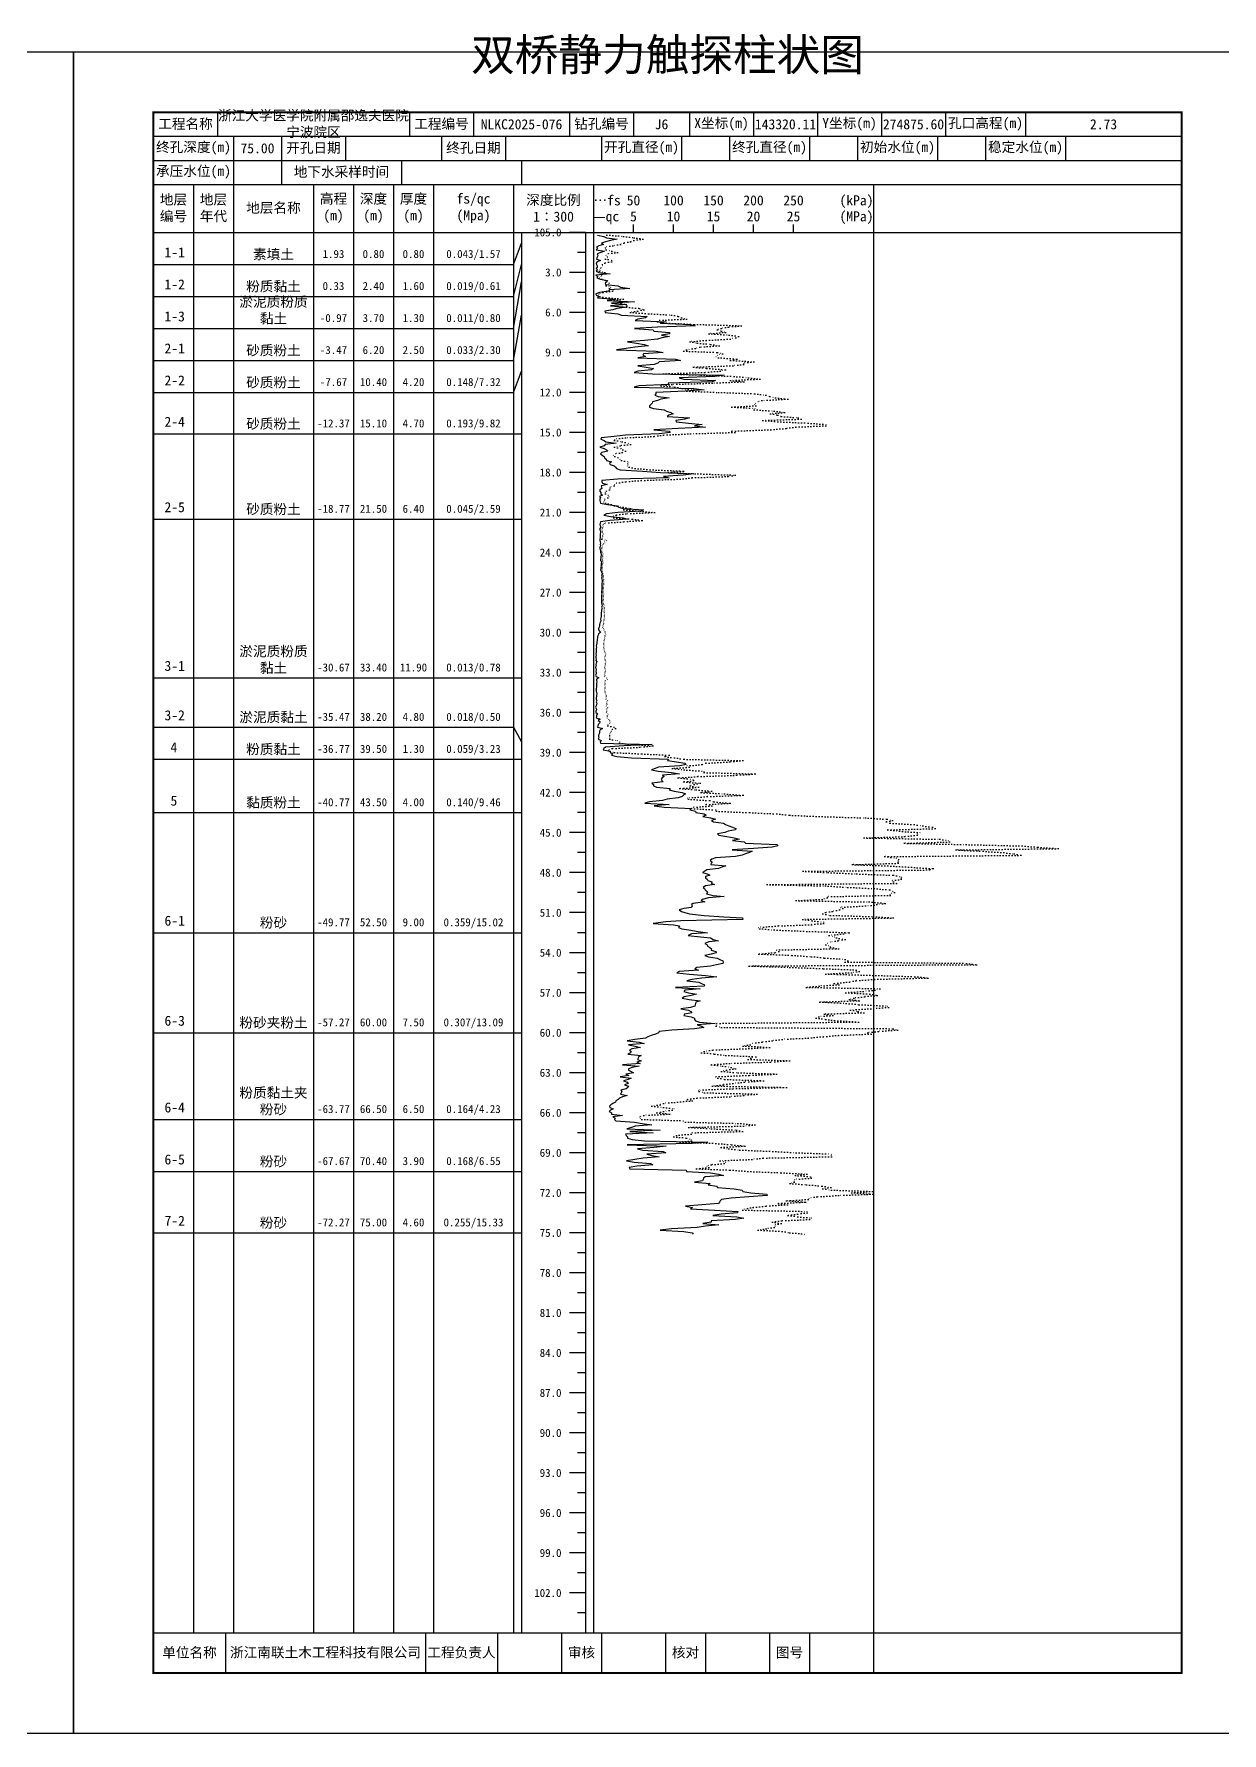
# Model space of a CAD drawing. Extents: x 297 to 65340, y 0 to 425.
# Drawn here: x 1772.1 to 2069.1, y 0 to 424.6 of the extents above; entities that cross this region are included whole.
import ezdxf
from ezdxf.enums import TextEntityAlignment as Align

# ---------------------------------------------------------------- set-up
doc = ezdxf.new("R2010")
doc.units = 0
doc.linetypes.add('DOT', pattern=[6.35, 0, -6.35])
doc.layers.add('FRAME', color=7, linetype='CONTINUOUS')
doc.layers.add('STRATUM', color=7, linetype='CONTINUOUS')
doc.styles.add('ST', font='')
doc.styles.get('ST').set_extended_font_data('SimSun')

msp = doc.modelspace()

# ---------------------------------------------------------------- linework, layer by layer
at = {"layer": 'FRAME', "color": 245, "linetype": 'Continuous'}
for points in [[(1485, 0), (1782, 0), (1782, 420), (1485, 420)], [(1782, 0), (2079, 0), (2079, 420), (1782, 420)]]:
    msp.add_lwpolyline(points, close=True, dxfattribs=at)
at = {"layer": 'FRAME', "linetype": 'Continuous', "const_width": 0.5}
msp.add_lwpolyline([(1802, 15), (2059, 15), (2059, 405), (1802, 405)], close=True, dxfattribs=at)
at = {"layer": 'FRAME', "color": 0, "linetype": 'Continuous'}
for points in [[(1818, 405), (1818, 399)], [(1866, 405), (1866, 399)], [(1882, 405), (1882, 399)], [(1906, 405), (1906, 399)], [(1922, 405), (1922, 399)], [(1936, 405), (1936, 399)], [(1952, 405), (1952, 399)], [(1968, 405), (1968, 399)], [(1984, 405), (1984, 399)], [(2000, 405), (2000, 399)], [(2020, 405), (2020, 399)], [(2059, 405), (2059, 399)], [(1802, 399), (2059, 399)], [(1822, 399), (1822, 393)], [(1834, 399), (1834, 393)], [(1850, 399), (1850, 393)], [(1874, 399), (1874, 393)], [(1890, 399), (1890, 393)], [(1914, 399), (1914, 393)], [(1934, 399), (1934, 393)], [(1946, 399), (1946, 393)], [(1966, 399), (1966, 393)], [(1978, 399), (1978, 393)], [(1998, 399), (1998, 393)], [(2010, 399), (2010, 393)], [(2030, 399), (2030, 393)], [(2059, 399), (2059, 393)], [(1802, 393), (2059, 393)], [(1822, 393), (1822, 387)], [(1834, 393), (1834, 387)], [(1864, 393), (1864, 387)], [(1894, 393), (1894, 387)], [(1802, 387), (2059, 387)], [(1812, 387), (1812, 25)], [(1822, 387), (1822, 25)], [(1842, 387), (1842, 25)], [(1852, 387), (1852, 25)], [(1862, 387), (1862, 25)], [(1872, 387), (1872, 25)], [(1892, 387), (1892, 25)], [(1912, 387), (1912, 25)], [(1982, 387), (1982, 25)], [(1802, 375), (2059, 375)], [(1894, 375), (1894, 25)], [(1910, 375), (1910, 25)], [(1922, 375), (1922, 377)], [(1932, 375), (1932, 377)], [(1942, 375), (1942, 377)], [(1952, 375), (1952, 377)], [(1962, 375), (1962, 377)], [(1802, 25), (2059, 25)], [(1820, 25), (1820, 15)], [(1870, 25), (1870, 15)], [(1888, 25), (1888, 15)], [(1904, 25), (1904, 15)], [(1914, 25), (1914, 15)], [(1930, 25), (1930, 15)], [(1940, 25), (1940, 15)], [(1956, 25), (1956, 15)], [(1966, 25), (1966, 15)], [(1982, 25), (1982, 15)]]:
    msp.add_lwpolyline(points, dxfattribs=at)
at = {"layer": 'STRATUM', "linetype": 'Continuous'}
for points in [[(1910, 375), (1906, 375)], [(1912.98, 374.33), (1914.6, 374), (1915.24, 373.67), (1917.94, 373.33), (1916.22, 373), (1915.02, 372.67), (1914.02, 372.33), (1914.52, 372), (1913.36, 371.67), (1912.76, 371.33), (1912.98, 371), (1912.68, 370.67), (1914.74, 370.33), (1913.84, 370), (1912.9, 369.67), (1913.1, 369.33), (1913.02, 369), (1912.86, 368.67), (1912.72, 368.33), (1913.74, 368), (1912.92, 367.67), (1912.7, 367.33), (1912.76, 367), (1912.9, 366.67), (1912.94, 366.33), (1912.68, 366), (1912.98, 365.67), (1912.66, 365.33), (1913.34, 365), (1916.18, 364.67), (1912.6, 364.33), (1913.06, 364), (1912.86, 363.67), (1913.68, 363.33), (1915.46, 363), (1915.36, 362.67), (1914.92, 362.33), (1914.98, 362), (1918.12, 361.67), (1918.78, 361.33), (1921.1, 361), (1916.04, 360.67), (1915.72, 360.33), (1913.5, 360), (1912.62, 359.67), (1912.7, 359.33), (1913.24, 359), (1913.02, 358.67), (1917.62, 358.33), (1915.44, 358), (1922.28, 357.67), (1916.46, 357.33), (1920.3, 357), (1916.28, 356.67), (1920.44, 356.33), (1917.82, 356), (1916.84, 355.67), (1914.82, 355.33), (1914.94, 355), (1918.12, 354.67), (1918.98, 354.33), (1925.4, 354), (1925.04, 353.67), (1923.08, 353.33), (1922.38, 353), (1930.2, 352.67), (1928.68, 352.33), (1936.14, 352), (1937.44, 351.67), (1928.04, 351.33), (1922.22, 351), (1926.9, 350.67), (1927.1, 350.33), (1931.04, 350), (1930.98, 349.67), (1929.02, 349.33), (1931.04, 349), (1929.08, 348.67), (1928.04, 348.33), (1924.74, 348), (1920.48, 347.67), (1922.72, 347.33), (1924.68, 347), (1925.68, 346.67), (1922.3, 346.33), (1920.16, 346), (1917.72, 345.67), (1927.66, 345.33), (1929.44, 345), (1924.52, 344.67), (1924.3, 344.33), (1925.04, 344), (1923.1, 343.67), (1932.52, 343.33), (1933.76, 343), (1928.44, 342.67), (1928.12, 342.33), (1927.2, 342), (1923.1, 341.67), (1925.16, 341.33), (1926.96, 341), (1926.5, 340.67), (1923.08, 340.33), (1922.14, 340), (1926.76, 339.67), (1944.68, 339.33), (1942.3, 339), (1933.38, 338.67), (1934.62, 338.33), (1942.52, 338), (1941.68, 337.67), (1930.66, 337.33), (1930.78, 337), (1923.36, 336.67), (1922.18, 336.33), (1937.06, 336), (1939.7, 335.67), (1934.88, 335.33), (1927.62, 335), (1927.62, 334.67), (1927.32, 334.33), (1928.18, 334), (1930.92, 333.67), (1928.86, 333.33), (1928, 333), (1926.72, 332.67), (1926.68, 332.33), (1926.32, 332), (1925.98, 331.67), (1926.02, 331.33), (1926.96, 331), (1929.64, 330.67), (1930.24, 330.33), (1931.36, 330), (1931.92, 329.67), (1930.82, 329.33), (1930.44, 329), (1935.98, 328.67), (1934.84, 328.33), (1932.6, 328), (1932.66, 327.67), (1935.74, 327.33), (1939.16, 327), (1937.24, 326.67), (1939.98, 326.33), (1933.16, 326), (1927.08, 325.67), (1930.94, 325.33), (1931.14, 325), (1928.38, 324.67), (1919.96, 324.33), (1917.14, 324), (1913.9, 323.67), (1913.82, 323.33), (1914.7, 323), (1915.06, 322.67), (1917.66, 322.33), (1914.88, 322), (1914.7, 321.67), (1913.62, 321.33), (1914.7, 321), (1915.22, 320.67), (1915.56, 320.33), (1914.06, 320), (1913.74, 319.67), (1914.16, 319.33), (1914.66, 319), (1914.76, 318.67), (1915.18, 318.33), (1915.22, 318), (1916.52, 317.67), (1916.02, 317.33), (1916.18, 317), (1917.16, 316.67), (1917.54, 316.33), (1917.78, 316), (1918.66, 315.67), (1924.22, 315.33), (1928.74, 315), (1937.1, 314.67), (1934.4, 314.33), (1929.52, 314), (1930.94, 313.67), (1918.02, 313.33), (1914.06, 313), (1914.06, 312.67), (1914.24, 312.33), (1915.4, 312), (1913.92, 311.67), (1914.02, 311.33), (1914.1, 311), (1913.6, 310.67), (1913.62, 310.33), (1913.8, 310), (1913.84, 309.67), (1914.24, 309.33), (1913.5, 309), (1913.72, 308.67), (1913.62, 308.33), (1913.56, 308), (1913.66, 307.67), (1913.76, 307.33), (1915.5, 307), (1918.04, 306.67), (1918.24, 306.33), (1919.42, 306), (1924.54, 305.67), (1923.94, 305.33), (1918.12, 305), (1915.22, 304.67), (1914.56, 304.33), (1916.24, 304), (1919.42, 303.67), (1920.38, 303.33), (1916.08, 303), (1913.74, 302.67), (1913.68, 302.33), (1913.62, 302), (1913.64, 301.67), (1913.84, 301.33), (1913.6, 301), (1913.56, 300.67), (1913.76, 300.33), (1913.74, 300), (1913.7, 299.67), (1913.68, 299.33), (1913.64, 299), (1913.64, 298.67), (1913.62, 298.33), (1913.56, 298), (1913.7, 297.67), (1913.74, 297.33), (1913.7, 297), (1913.74, 296.67), (1913.6, 296.33), (1913.62, 296), (1913.64, 295.67), (1913.72, 295.33), (1913.74, 295), (1913.9, 294.67), (1913.88, 294.33), (1913.8, 294), (1913.84, 293.67), (1913.78, 293.33), (1913.78, 293), (1914.08, 292.67), (1913.88, 292.33), (1913.9, 292), (1913.88, 291.67), (1913.84, 291.33), (1913.82, 291), (1913.78, 290.67), (1913.92, 290.33), (1914, 290), (1914.3, 289.67), (1914, 289.33), (1914.16, 289), (1914.02, 288.67), (1914.1, 288.33), (1914.16, 288), (1914.18, 287.67), (1914.1, 287.33), (1914.06, 287), (1914.1, 286.67), (1914.08, 286.33), (1914.06, 286), (1914.06, 285.67), (1914, 285.33), (1914.02, 285), (1914.12, 284.67), (1914.04, 284.33), (1913.96, 284), (1913.98, 283.67), (1914, 283.33), (1914.02, 283), (1914, 282.67), (1914, 282.33), (1914.1, 282), (1914.16, 281.67), (1914, 281.33), (1914.2, 281), (1913.98, 280.67), (1914, 280.33), (1913.92, 280), (1913.94, 279.67), (1913.92, 279.33), (1913.88, 279), (1913.86, 278.67), (1913.72, 278.33), (1913.8, 278), (1913.76, 277.67), (1913.62, 277.33), (1913.46, 277), (1913.46, 276.67), (1913.44, 276.33), (1913.24, 276), (1913.24, 275.67), (1913.54, 275.33), (1913.78, 275), (1913.24, 274.67), (1913.18, 274.33), (1913.04, 274), (1913, 273.67), (1912.92, 273.33), (1912.88, 273), (1912.8, 272.67), (1912.82, 272.33), (1912.72, 272), (1912.68, 271.67), (1912.78, 271.33), (1912.66, 271), (1912.66, 270.67), (1912.7, 270.33), (1912.66, 270), (1912.62, 269.67), (1912.66, 269.33), (1912.56, 269), (1912.6, 268.67), (1912.7, 268.33), (1912.62, 268), (1912.84, 267.67), (1912.66, 267.33), (1912.6, 267), (1912.68, 266.67), (1912.52, 266.33), (1912.6, 266), (1912.64, 265.67), (1912.6, 265.33), (1912.64, 265), (1912.68, 264.67), (1912.54, 264.33), (1912.66, 264), (1913.36, 263.67), (1912.78, 263.33), (1912.74, 263), (1912.82, 262.67), (1912.76, 262.33), (1912.76, 262), (1912.74, 261.67), (1912.76, 261.33), (1912.68, 261), (1912.7, 260.67), (1912.68, 260.33), (1912.78, 260), (1912.8, 259.67), (1912.72, 259.33), (1912.74, 259), (1912.64, 258.67), (1912.64, 258.33), (1912.8, 258), (1912.7, 257.67), (1912.82, 257.33), (1912.74, 257), (1912.7, 256.67), (1912.54, 256.33), (1912.66, 256), (1912.72, 255.67), (1912.6, 255.33), (1912.62, 255), (1913.08, 254.67), (1912.72, 254.33), (1912.76, 254), (1912.64, 253.67), (1913.64, 253.33), (1913.2, 253), (1913.7, 252.67), (1913.48, 252.33), (1913.2, 252), (1913.12, 251.67), (1913.04, 251.33), (1914.22, 251), (1913.66, 250.67), (1913.52, 250.33), (1913.46, 250), (1913.4, 249.67), (1913.22, 249.33), (1913.26, 249), (1913.36, 248.67), (1913.2, 248.33), (1913.94, 248), (1913.68, 247.67), (1913.74, 247.33), (1926.64, 247), (1919.62, 246.67), (1915.04, 246.33), (1914.62, 246), (1914.42, 245.67), (1916.18, 245.33), (1916.18, 245), (1916.84, 244.67), (1916.52, 244.33), (1917.86, 244), (1921.54, 243.67), (1930.78, 243.33), (1930.46, 243), (1932.78, 242.67), (1934.82, 242.33), (1935.14, 242), (1933.62, 241.67), (1928.22, 241.33), (1927.44, 241), (1926.5, 240.67), (1928.2, 240.33), (1931.54, 240), (1933.5, 239.67), (1929.24, 239.33), (1929.7, 239), (1929.18, 238.67), (1928.88, 238.33), (1929.12, 238), (1929.38, 237.67), (1926.56, 237.33), (1927.04, 237), (1926.96, 236.67), (1927.72, 236.33), (1931.18, 236), (1930.92, 235.67), (1932.14, 235.33), (1934.2, 235), (1935.02, 234.67), (1934.52, 234.33), (1934.14, 234), (1933.16, 233.67), (1930.38, 233.33), (1929.26, 233), (1925.98, 232.67), (1924.86, 232.33), (1930.88, 232), (1927.2, 231.67), (1929.7, 231.33), (1936.46, 231), (1936.06, 230.67), (1937.46, 230.33), (1937.6, 230), (1939.68, 229.67), (1940.16, 229.33), (1939.34, 229), (1941.22, 228.67), (1942.46, 228.33), (1941.5, 228), (1941.96, 227.67), (1944.52, 227.33), (1944.96, 227), (1945.84, 226.67), (1946.78, 226.33), (1947.56, 226), (1947.54, 225.67), (1945.64, 225.33), (1944.84, 225), (1942.96, 224.67), (1943.3, 224.33), (1945.3, 224), (1947.18, 223.67), (1948.48, 223.33), (1946.72, 223), (1949.68, 222.67), (1950.02, 222.33), (1957.92, 222), (1958.1, 221.67), (1956.64, 221.33), (1952.02, 221), (1946.66, 220.67), (1951.66, 220.33), (1950.96, 220), (1950.02, 219.67), (1949.16, 219.33), (1947.46, 219), (1942.48, 218.67), (1941.56, 218.33), (1941.18, 218), (1941.66, 217.67), (1941.4, 217.33), (1941.3, 217), (1945.08, 216.67), (1944.08, 216.33), (1943.28, 216), (1940.32, 215.67), (1939.82, 215.33), (1939.26, 215), (1940.44, 214.67), (1941.06, 214.33), (1939.96, 214), (1940, 213.67), (1940.42, 213.33), (1940.62, 213), (1941.62, 212.67), (1941.52, 212.33), (1942.22, 212), (1939.98, 211.67), (1939.44, 211.33), (1939.76, 211), (1939.94, 210.67), (1940.3, 210.33), (1940.54, 210), (1940.28, 209.67), (1941.9, 209.33), (1944.68, 209), (1940.76, 208.67), (1939.2, 208.33), (1938.92, 208), (1939.84, 207.67), (1936.94, 207.33), (1936.52, 207), (1936.66, 206.67), (1936.5, 206.33), (1934.6, 206), (1933.44, 205.67), (1934.02, 205.33), (1934.84, 205), (1935.98, 204.67), (1939.7, 204.33), (1944.58, 204), (1949.22, 203.67), (1949.34, 203.33), (1933.82, 203), (1930.12, 202.67), (1926.92, 202.33), (1932.04, 202), (1933.48, 201.67), (1933.22, 201.33), (1934.08, 201), (1935.84, 200.67), (1938.14, 200.33), (1940.48, 200), (1936.52, 199.67), (1935.7, 199.33), (1938.74, 199), (1941.22, 198.67), (1941.94, 198.33), (1943.22, 198), (1940.84, 197.67), (1939.82, 197.33), (1940.4, 197), (1940.52, 196.67), (1941.08, 196.33), (1941.5, 196), (1941.44, 195.67), (1942.62, 195.33), (1942.66, 195), (1941.4, 194.67), (1939.82, 194.33), (1940.74, 194), (1942.9, 193.67), (1943.6, 193.33), (1944.34, 193), (1944.42, 192.67), (1944.3, 192.33), (1942.78, 192), (1941.28, 191.67), (1937.82, 191.33), (1937.32, 191), (1938.24, 190.67), (1933.42, 190.33), (1932.8, 190), (1936.04, 189.67), (1939.96, 189.33), (1942.8, 189), (1939.06, 188.67), (1936.6, 188.33), (1935.3, 188), (1938.32, 187.67), (1939.02, 187.33), (1939.76, 187), (1939.66, 186.67), (1932.52, 186.33), (1938.68, 186), (1934.82, 185.67), (1934.6, 185.33), (1935.74, 185), (1937.76, 184.67), (1936.38, 184.33), (1934.68, 184), (1934.14, 183.67), (1935.94, 183.33), (1938.66, 183), (1937.56, 182.67), (1937.48, 182.33), (1937.38, 182), (1937.34, 181.67), (1936.24, 181.33), (1933.84, 181), (1935.74, 180.67), (1936.3, 180.33), (1936.58, 180), (1934.76, 179.67), (1934.56, 179.33), (1936.4, 179), (1937.28, 178.67), (1937.26, 178.33), (1937.52, 178), (1938.54, 177.67), (1942.44, 177.33), (1937.92, 177), (1939.04, 176.67), (1939.58, 176.33), (1937.22, 176), (1931.6, 175.67), (1928.38, 175.33), (1928.26, 175), (1927.54, 174.67), (1926.42, 174.33), (1925.58, 174), (1924.96, 173.67), (1922.36, 173.33), (1920.44, 173), (1923.4, 172.67), (1924.68, 172.33), (1920.72, 172), (1922.38, 171.67), (1923.74, 171.33), (1921.58, 171), (1920.98, 170.67), (1921.4, 170.33), (1921.28, 170), (1920.56, 169.67), (1923.88, 169.33), (1923.26, 169), (1923.2, 168.67), (1923.02, 168.33), (1923.94, 168), (1922.82, 167.67), (1923.64, 167.33), (1919.24, 167), (1923.44, 166.67), (1921.7, 166.33), (1920.78, 166), (1920.74, 165.67), (1921.42, 165.33), (1921.96, 165), (1920.08, 164.67), (1920.8, 164.33), (1918.66, 164), (1921.44, 163.67), (1920.66, 163.33), (1919.48, 163), (1920.38, 162.67), (1920.66, 162.33), (1919.74, 162), (1920.78, 161.67), (1920.6, 161.33), (1920.2, 161), (1918.8, 160.67), (1919.12, 160.33), (1918.9, 160), (1918.74, 159.67), (1920.38, 159.33), (1919.24, 159), (1918.5, 158.67), (1918.18, 158.33), (1917.58, 158), (1917.46, 157.67), (1916.8, 157.33), (1916.34, 157), (1916.04, 156.67), (1916.06, 156.33), (1916.92, 156), (1916.22, 155.67), (1915.94, 155.33), (1916.54, 155), (1916.54, 154.67), (1919.26, 154.33), (1916.8, 154), (1917.4, 153.67), (1917.22, 153.33), (1917.58, 153), (1922.28, 152.67), (1924.16, 152.33), (1926.56, 152), (1922.4, 151.67), (1921.46, 151.33), (1920.36, 151), (1928.64, 150.67), (1921.1, 150.33), (1926.94, 150), (1920.02, 149.67), (1920.16, 149.33), (1920.54, 149), (1920.5, 148.67), (1921.64, 148.33), (1924.72, 148), (1940.58, 147.67), (1936.7, 147.33), (1920.4, 147), (1930.16, 146.67), (1927.14, 146.33), (1922.96, 146), (1924.32, 145.67), (1929.44, 145.33), (1930.06, 145), (1925.34, 144.67), (1926.64, 144.33), (1928.44, 144), (1924.38, 143.67), (1922.3, 143.33), (1920.24, 143), (1922.2, 142.67), (1926.26, 142.33), (1926.82, 142), (1922.82, 141.67), (1920.92, 141.33), (1921.06, 141), (1935.2, 140.67), (1935.24, 140.33), (1941.26, 140), (1943.24, 139.67), (1944.52, 139.33), (1939.88, 139), (1939.54, 138.67), (1939.38, 138.33), (1939.28, 138), (1937.22, 137.67), (1941.14, 137.33), (1940.7, 137), (1942.76, 136.67), (1943, 136.33), (1947.2, 136), (1949.14, 135.67), (1949.34, 135.33), (1951.3, 135), (1955.36, 134.67), (1955.42, 134.33), (1950.86, 134), (1946.42, 133.67), (1944.04, 133.33), (1943.7, 133), (1943.46, 132.67), (1943.24, 132.33), (1939.1, 132), (1935.02, 131.67), (1936.74, 131.33), (1936.24, 131), (1942.22, 130.67), (1948.08, 130.33), (1947.98, 130), (1943.9, 129.67), (1941.82, 129.33), (1947.86, 129), (1949.6, 128.67), (1947.5, 128.33), (1941.42, 128), (1941.38, 127.67), (1939.34, 127.33), (1943.32, 127), (1940, 126.67), (1937.88, 126.33), (1931.54, 126), (1928.64, 125.67), (1934.56, 125.33), (1936.64, 125), (1936.9, 124.67)], [(1892, 367), (1894, 372.33)], [(1910, 370), (1908, 370)], [(1802, 367), (1812, 367)], [(1812, 367), (1822, 367)], [(1822, 367), (1842, 367)], [(1842, 367), (1852, 367)], [(1852, 367), (1862, 367)], [(1862, 367), (1872, 367)], [(1872, 367), (1892, 367)], [(1892, 359), (1894, 367)], [(1892, 351), (1894, 362.67)], [(1910, 365), (1906, 365)], [(1802, 359), (1812, 359)], [(1812, 359), (1822, 359)], [(1822, 359), (1842, 359)], [(1842, 359), (1852, 359)], [(1852, 359), (1862, 359)], [(1862, 359), (1872, 359)], [(1872, 359), (1892, 359)], [(1910, 360), (1908, 360)], [(1892, 343), (1894, 354.33)], [(1910, 355), (1906, 355)], [(1802, 351), (1812, 351)], [(1812, 351), (1822, 351)], [(1822, 351), (1842, 351)], [(1842, 351), (1852, 351)], [(1852, 351), (1862, 351)], [(1862, 351), (1872, 351)], [(1872, 351), (1892, 351)], [(1910, 350), (1908, 350)], [(1910, 345), (1906, 345)], [(1802, 343), (1812, 343)], [(1812, 343), (1822, 343)], [(1822, 343), (1842, 343)], [(1842, 343), (1852, 343)], [(1852, 343), (1862, 343)], [(1862, 343), (1872, 343)], [(1872, 343), (1892, 343)], [(1892, 335), (1894, 340.33)], [(1910, 340), (1908, 340)], [(1802, 335), (1812, 335)], [(1812, 335), (1822, 335)], [(1822, 335), (1842, 335)], [(1842, 335), (1852, 335)], [(1852, 335), (1862, 335)], [(1862, 335), (1872, 335)], [(1872, 335), (1892, 335)], [(1910, 335), (1906, 335)], [(1910, 330), (1908, 330)], [(1802, 324.67), (1812, 324.67)], [(1812, 324.67), (1822, 324.67)], [(1822, 324.67), (1842, 324.67)], [(1842, 324.67), (1852, 324.67)], [(1852, 324.67), (1862, 324.67)], [(1862, 324.67), (1872, 324.67)], [(1872, 324.67), (1892, 324.67)], [(1892, 324.67), (1894, 324.67)], [(1910, 325), (1906, 325)], [(1910, 320), (1908, 320)], [(1910, 315), (1906, 315)], [(1910, 310), (1908, 310)], [(1802, 303.33), (1812, 303.33)], [(1812, 303.33), (1822, 303.33)], [(1822, 303.33), (1842, 303.33)], [(1842, 303.33), (1852, 303.33)], [(1852, 303.33), (1862, 303.33)], [(1862, 303.33), (1872, 303.33)], [(1872, 303.33), (1892, 303.33)], [(1892, 303.33), (1894, 303.33)], [(1910, 305), (1906, 305)], [(1910, 300), (1908, 300)], [(1910, 295), (1906, 295)], [(1910, 290), (1908, 290)], [(1910, 285), (1906, 285)], [(1910, 280), (1908, 280)], [(1910, 275), (1906, 275)], [(1910, 270), (1908, 270)], [(1802, 263.67), (1812, 263.67)], [(1812, 263.67), (1822, 263.67)], [(1822, 263.67), (1842, 263.67)], [(1842, 263.67), (1852, 263.67)], [(1852, 263.67), (1862, 263.67)], [(1862, 263.67), (1872, 263.67)], [(1872, 263.67), (1892, 263.67)], [(1892, 263.67), (1894, 263.67)], [(1910, 265), (1906, 265)], [(1910, 260), (1908, 260)], [(1910, 255), (1906, 255)], [(1802, 251.33), (1812, 251.33)], [(1812, 251.33), (1822, 251.33)], [(1822, 251.33), (1842, 251.33)], [(1842, 251.33), (1852, 251.33)], [(1852, 251.33), (1862, 251.33)], [(1862, 251.33), (1872, 251.33)], [(1872, 251.33), (1892, 251.33)], [(1892, 251.33), (1894, 247.67)], [(1910, 250), (1908, 250)], [(1802, 243.33), (1812, 243.33)], [(1812, 243.33), (1822, 243.33)], [(1822, 243.33), (1842, 243.33)], [(1842, 243.33), (1852, 243.33)], [(1852, 243.33), (1862, 243.33)], [(1862, 243.33), (1872, 243.33)], [(1872, 243.33), (1892, 243.33)], [(1892, 243.33), (1894, 243.33)], [(1910, 245), (1906, 245)], [(1910, 240), (1908, 240)], [(1910, 235), (1906, 235)], [(1802, 230), (1812, 230)], [(1812, 230), (1822, 230)], [(1822, 230), (1842, 230)], [(1842, 230), (1852, 230)], [(1852, 230), (1862, 230)], [(1862, 230), (1872, 230)], [(1872, 230), (1892, 230)], [(1892, 230), (1894, 230)], [(1910, 230), (1908, 230)], [(1910, 225), (1906, 225)], [(1910, 220), (1908, 220)], [(1910, 215), (1906, 215)], [(1910, 210), (1908, 210)], [(1910, 205), (1906, 205)], [(1802, 200), (1812, 200)], [(1812, 200), (1822, 200)], [(1822, 200), (1842, 200)], [(1842, 200), (1852, 200)], [(1852, 200), (1862, 200)], [(1862, 200), (1872, 200)], [(1872, 200), (1892, 200)], [(1892, 200), (1894, 200)], [(1910, 200), (1908, 200)], [(1910, 195), (1906, 195)], [(1910, 190), (1908, 190)], [(1910, 185), (1906, 185)], [(1910, 180), (1908, 180)], [(1802, 175), (1812, 175)], [(1812, 175), (1822, 175)], [(1822, 175), (1842, 175)], [(1842, 175), (1852, 175)], [(1852, 175), (1862, 175)], [(1862, 175), (1872, 175)], [(1872, 175), (1892, 175)], [(1892, 175), (1894, 175)], [(1910, 175), (1906, 175)], [(1910, 170), (1908, 170)], [(1910, 165), (1906, 165)], [(1910, 160), (1908, 160)], [(1802, 153.33), (1812, 153.33)], [(1812, 153.33), (1822, 153.33)], [(1822, 153.33), (1842, 153.33)], [(1842, 153.33), (1852, 153.33)], [(1852, 153.33), (1862, 153.33)], [(1862, 153.33), (1872, 153.33)], [(1872, 153.33), (1892, 153.33)], [(1892, 153.33), (1894, 153.33)], [(1910, 155), (1906, 155)], [(1910, 150), (1908, 150)], [(1910, 145), (1906, 145)], [(1802, 140.33), (1812, 140.33)], [(1812, 140.33), (1822, 140.33)], [(1822, 140.33), (1842, 140.33)], [(1842, 140.33), (1852, 140.33)], [(1852, 140.33), (1862, 140.33)], [(1862, 140.33), (1872, 140.33)], [(1872, 140.33), (1892, 140.33)], [(1892, 140.33), (1894, 140.33)], [(1910, 140), (1908, 140)], [(1910, 135), (1906, 135)], [(1910, 130), (1908, 130)], [(1802, 125), (1812, 125)], [(1812, 125), (1822, 125)], [(1822, 125), (1842, 125)], [(1842, 125), (1852, 125)], [(1852, 125), (1862, 125)], [(1862, 125), (1872, 125)], [(1872, 125), (1892, 125)], [(1892, 125), (1894, 125)], [(1910, 125), (1906, 125)], [(1910, 120), (1908, 120)], [(1910, 115), (1906, 115)], [(1910, 110), (1908, 110)], [(1910, 105), (1906, 105)], [(1910, 100), (1908, 100)], [(1910, 95), (1906, 95)], [(1910, 90), (1908, 90)], [(1910, 85), (1906, 85)], [(1910, 80), (1908, 80)], [(1910, 75), (1906, 75)], [(1910, 70), (1908, 70)], [(1910, 65), (1906, 65)], [(1910, 60), (1908, 60)], [(1910, 55), (1906, 55)], [(1910, 50), (1908, 50)], [(1910, 45), (1906, 45)], [(1910, 40), (1908, 40)], [(1910, 35), (1906, 35)], [(1910, 30), (1908, 30)]]:
    msp.add_lwpolyline(points, dxfattribs=at)
at = {"layer": 'STRATUM', "linetype": 'DOT', "ltscale": 0.1}
msp.add_lwpolyline([(1915.36, 374.33), (1919.52, 374), (1922.14, 373.67), (1924.36, 373.33), (1922.06, 373), (1921.28, 372.67), (1919.58, 372.33), (1918.74, 372), (1916.82, 371.67), (1914.9, 371.33), (1914.92, 371), (1915.2, 370.67), (1916.62, 370.33), (1918.04, 370), (1915.7, 369.67), (1915.1, 369.33), (1915.42, 369), (1915.46, 368.67), (1914.98, 368.33), (1916.64, 368), (1916.48, 367.67), (1914.86, 367.33), (1914.16, 367), (1914.24, 366.67), (1913.82, 366.33), (1913.78, 366), (1913.66, 365.67), (1913.46, 365.33), (1914.86, 365), (1913.9, 364.67), (1914.08, 364.33), (1913.94, 364), (1913.5, 363.67), (1914.08, 363.33), (1914.88, 363), (1915.14, 362.67), (1915.96, 362.33), (1915.74, 362), (1915.14, 361.67), (1916.36, 361.33), (1916.04, 361), (1916.88, 360.67), (1916.72, 360.33), (1914.36, 360), (1913.36, 359.67), (1913.2, 359.33), (1913.6, 359), (1915.18, 358.67), (1919.42, 358.33), (1916.4, 358), (1919.66, 357.67), (1918.84, 357.33), (1919.92, 357), (1920.32, 356.67), (1919.54, 356.33), (1923.54, 356), (1924.6, 355.67), (1922.98, 355.33), (1921.22, 355), (1925.8, 354.67), (1931.5, 354.33), (1933.26, 354), (1934.02, 353.67), (1935.26, 353.33), (1928.46, 353), (1927.96, 352.67), (1930.28, 352.33), (1937.26, 352), (1948.92, 351.67), (1945.7, 351.33), (1943.9, 351), (1943.04, 350.67), (1943.96, 350.33), (1945.02, 350), (1940.88, 349.67), (1945.94, 349.33), (1948.26, 349), (1947.56, 348.67), (1946.14, 348.33), (1940.14, 348), (1936.14, 347.67), (1938, 347.33), (1941.34, 347), (1943.38, 346.67), (1938.56, 346.33), (1937.38, 346), (1935.24, 345.67), (1934.56, 345.33), (1943, 345), (1944.22, 344.67), (1943.02, 344.33), (1942.58, 344), (1943.22, 343.67), (1947.8, 343.33), (1946.28, 343), (1952.06, 342.67), (1949.48, 342.33), (1949.5, 342), (1946.82, 341.67), (1937.04, 341.33), (1940.36, 341), (1944.98, 340.67), (1943.7, 340.33), (1939.74, 340), (1929.48, 339.67), (1938.9, 339.33), (1947.14, 339), (1950.76, 338.67), (1953.54, 338.33), (1946.26, 338), (1949.56, 337.67), (1941.64, 337.33), (1931.62, 337), (1928.92, 336.67), (1932.32, 336.33), (1934.24, 336), (1936.98, 335.67), (1935.36, 335.33), (1943.26, 335), (1952.32, 334.67), (1955.1, 334.33), (1956.1, 334), (1957.48, 333.67), (1960.56, 333.33), (1954.08, 333), (1953.16, 332.67), (1952.58, 332.33), (1952.26, 332), (1952.56, 331.67), (1946.62, 331.33), (1952.36, 331), (1952.16, 330.67), (1957.16, 330.33), (1959.74, 330), (1956.26, 329.67), (1958.04, 329.33), (1959.02, 329), (1963.2, 328.67), (1963.88, 328.33), (1954.34, 328), (1958.12, 327.67), (1965.66, 327.33), (1970.1, 327), (1970.04, 326.67), (1962.56, 326.33), (1960.06, 326), (1956.32, 325.67), (1946.6, 325.33), (1947.3, 325), (1936.28, 324.67), (1929.5, 324.33), (1927.1, 324), (1919.96, 323.67), (1917.22, 323.33), (1917.26, 323), (1919.2, 322.67), (1920.68, 322.33), (1921.24, 322), (1918.64, 321.67), (1917.28, 321.33), (1918.88, 321), (1919.32, 320.67), (1920.02, 320.33), (1919.2, 320), (1917.5, 319.67), (1916.88, 319.33), (1917.32, 319), (1918.18, 318.67), (1918.58, 318.33), (1919.02, 318), (1920.66, 317.67), (1920.5, 317.33), (1920.64, 317), (1920.4, 316.67), (1920.94, 316.33), (1922.4, 316), (1926.16, 315.67), (1934.48, 315.33), (1930.72, 315), (1937.38, 314.67), (1947.38, 314.33), (1945.62, 314), (1936.6, 313.67), (1933.64, 313.33), (1923.92, 313), (1919.98, 312.67), (1917.74, 312.33), (1917.32, 312), (1917.14, 311.67), (1916.14, 311.33), (1916.06, 311), (1916, 310.67), (1915.14, 310.33), (1914.9, 310), (1914.96, 309.67), (1915.68, 309.33), (1915.94, 309), (1915.58, 308.67), (1914.72, 308.33), (1914.86, 308), (1914.52, 307.67), (1914.96, 307.33), (1916.42, 307), (1917.22, 306.67), (1919.38, 306.33), (1921.22, 306), (1919.6, 305.67), (1923.72, 305.33), (1927.22, 305), (1920.06, 304.67), (1917.7, 304.33), (1916.64, 304), (1917.1, 303.67), (1921.74, 303.33), (1924.14, 303), (1919.5, 302.67), (1914.7, 302.33), (1914.44, 302), (1914.38, 301.67), (1914.24, 301.33), (1914.16, 301), (1914.06, 300.67), (1914.22, 300.33), (1914.16, 300), (1914.44, 299.67), (1914.3, 299.33), (1914.24, 299), (1914.16, 298.67), (1914.12, 298.33), (1915.36, 298), (1914.86, 297.67), (1914.52, 297.33), (1914.36, 297), (1914.2, 296.67), (1914.12, 296.33), (1914.04, 296), (1914, 295.67), (1914.02, 295.33), (1914.06, 295), (1914.32, 294.67), (1914.3, 294.33), (1914.24, 294), (1914.24, 293.67), (1914.2, 293.33), (1914.28, 293), (1914.38, 292.67), (1914.28, 292.33), (1914.14, 292), (1914.18, 291.67), (1914.18, 291.33), (1914.12, 291), (1914.14, 290.67), (1914.14, 290.33), (1914.12, 290), (1914.36, 289.67), (1914.44, 289.33), (1914.46, 289), (1914.42, 288.67), (1914.5, 288.33), (1914.44, 288), (1914.52, 287.67), (1914.52, 287.33), (1914.5, 287), (1914.44, 286.67), (1914.42, 286.33), (1914.42, 286), (1914.4, 285.67), (1914.32, 285.33), (1914.3, 285), (1914.54, 284.67), (1914.38, 284.33), (1914.4, 284), (1914.42, 283.67), (1914.42, 283.33), (1914.32, 283), (1914.36, 282.67), (1914.38, 282.33), (1914.46, 282), (1914.62, 281.67), (1914.64, 281.33), (1914.66, 281), (1914.68, 280.67), (1914.62, 280.33), (1914.68, 280), (1914.72, 279.67), (1914.68, 279.33), (1914.72, 279), (1914.68, 278.67), (1914.62, 278.33), (1914.58, 278), (1914.56, 277.67), (1914.48, 277.33), (1914.46, 277), (1914.38, 276.67), (1914.28, 276.33), (1914.42, 276), (1914.58, 275.67), (1914.88, 275.33), (1914.86, 275), (1915.08, 274.67), (1914.84, 274.33), (1914.86, 274), (1914.8, 273.67), (1914.72, 273.33), (1914.58, 273), (1914.58, 272.67), (1914.54, 272.33), (1914.46, 272), (1914.58, 271.67), (1914.54, 271.33), (1914.62, 271), (1914.66, 270.67), (1914.78, 270.33), (1914.82, 270), (1915.04, 269.67), (1914.96, 269.33), (1914.84, 269), (1914.74, 268.67), (1914.8, 268.33), (1914.9, 268), (1915.04, 267.67), (1914.88, 267.33), (1914.96, 267), (1914.84, 266.67), (1914.78, 266.33), (1914.84, 266), (1914.96, 265.67), (1914.9, 265.33), (1914.88, 265), (1914.78, 264.67), (1914.84, 264.33), (1914.78, 264), (1915.26, 263.67), (1915.5, 263.33), (1914.9, 263), (1914.84, 262.67), (1914.88, 262.33), (1914.84, 262), (1914.88, 261.67), (1914.82, 261.33), (1914.8, 261), (1914.78, 260.67), (1914.8, 260.33), (1914.84, 260), (1914.98, 259.67), (1915.2, 259.33), (1915.2, 259), (1915.08, 258.67), (1915.12, 258.33), (1915.58, 258), (1915.24, 257.67), (1915.26, 257.33), (1915.34, 257), (1915.18, 256.67), (1915.5, 256.33), (1915.38, 256), (1915.3, 255.67), (1915.26, 255.33), (1915.18, 255), (1915.66, 254.67), (1915.44, 254.33), (1915.38, 254), (1915.38, 253.67), (1915.72, 253.33), (1915.96, 253), (1916.14, 252.67), (1916.08, 252.33), (1915.64, 252), (1915.58, 251.67), (1917.28, 251.33), (1917.5, 251), (1916.5, 250.67), (1916.44, 250.33), (1916.36, 250), (1916.04, 249.67), (1915.98, 249.33), (1916.02, 249), (1915.96, 248.67), (1916.06, 248.33), (1917.9, 248), (1918.46, 247.67), (1918.5, 247.33), (1921.98, 247), (1926.84, 246.67), (1923.54, 246.33), (1916.66, 246), (1915.78, 245.67), (1916.1, 245.33), (1917.26, 245), (1924.12, 244.67), (1930.88, 244.33), (1929.9, 244), (1932.24, 243.67), (1934.66, 243.33), (1949.3, 243), (1946.04, 242.67), (1940.06, 242.33), (1939.1, 242), (1935.36, 241.67), (1935.88, 241.33), (1931.76, 241), (1934.64, 240.67), (1939.58, 240.33), (1939.7, 240), (1952.42, 239.67), (1947.76, 239.33), (1938, 239), (1933.2, 238.67), (1936.8, 238.33), (1937, 238), (1934.6, 237.67), (1938.64, 237.33), (1937.14, 237), (1936.14, 236.67), (1938.26, 236.33), (1933.56, 236), (1937.68, 235.67), (1941.52, 235.33), (1938.94, 235), (1944.74, 234.67), (1949.42, 234.33), (1940.38, 234), (1935.5, 233.67), (1935.72, 233.33), (1941.12, 233), (1942.16, 232.67), (1946.2, 232.33), (1940.18, 232), (1941.56, 231.67), (1937.04, 231.33), (1936.52, 231), (1942.58, 230.67), (1942.72, 230.33), (1951.06, 230), (1957.82, 229.67), (1961.04, 229.33), (1969.14, 229), (1979.96, 228.67), (1985.44, 228.33), (1986.78, 228), (1985.26, 227.67), (1986.18, 227.33), (1992.18, 227), (1994.36, 226.67), (1996.72, 226.33), (1997.42, 226), (1985.58, 225.67), (1988.5, 225.33), (1993.66, 225), (1993.08, 224.67), (1992.9, 224.33), (1989.78, 224), (1979.7, 223.67), (1998.58, 223.33), (2000.7, 223), (2001, 222.67), (1989.78, 222.33), (2005.14, 222), (2019.2, 221.67), (2023.16, 221.33), (2028.12, 221), (2002.66, 220.67), (2009.4, 220.33), (2014.58, 220), (2017.18, 219.67), (2018.84, 219.33), (1984.86, 219), (1987.62, 218.67), (1988.24, 218.33), (1988.16, 218), (1988.06, 217.67), (1988.14, 217.33), (1976.72, 217), (1985.58, 216.67), (1991.48, 216.33), (1996.9, 216), (1995.98, 215.67), (1964.38, 215.33), (1970.68, 215), (1977.86, 214.67), (1987.02, 214.33), (1988.86, 214), (1988.96, 213.67), (1988.94, 213.33), (1986.7, 213), (1986.96, 212.67), (1987.76, 212.33), (1955.4, 212), (1969.96, 211.67), (1975.58, 211.33), (1982.16, 211), (1986.08, 210.67), (1986.86, 210.33), (1987.26, 210), (1986.12, 209.67), (1986.2, 209.33), (1970.6, 209), (1970.42, 208.67), (1969.16, 208.33), (1962.64, 208), (1980.9, 207.67), (1984.94, 207.33), (1982.86, 207), (1980, 206.67), (1973.74, 206.33), (1974.34, 206), (1973.48, 205.67), (1971.68, 205.33), (1970.02, 205), (1969.36, 204.67), (1971.24, 204.33), (1981.98, 204), (1986.94, 203.67), (1964.3, 203.33), (1966.64, 203), (1969.52, 202.67), (1969.52, 202.33), (1966.48, 202), (1958.14, 201.67), (1953.24, 201.33), (1953.54, 201), (1957.16, 200.67), (1965.3, 200.33), (1975.88, 200), (1974.5, 199.67), (1970.92, 199.33), (1972.16, 199), (1972.72, 198.67), (1974.88, 198.33), (1973.1, 198), (1971.24, 197.67), (1970.6, 197.33), (1970.06, 197), (1971.14, 196.67), (1971.26, 196.33), (1973.22, 196), (1957.74, 195.67), (1958.3, 195.33), (1957.26, 195), (1953.36, 194.67), (1961.64, 194.33), (1966.52, 194), (1969.86, 193.67), (1974.92, 193.33), (1975.6, 193), (1974.94, 192.67), (2005.24, 192.33), (2007.74, 192), (1950.9, 191.67), (1961.12, 191.33), (1969.6, 191), (1977.7, 190.67), (1978.44, 190.33), (1976.52, 190), (1970.06, 189.67), (1981.84, 189.33), (1992.36, 189), (1995.58, 188.67), (1982.22, 188.33), (1977.6, 188), (1976.02, 187.67), (1972.18, 187.33), (1973.36, 187), (1968.38, 186.67), (1965.26, 186.33), (1983.6, 186), (1982.36, 185.67), (1979.44, 185.33), (1975.1, 185), (1981.08, 184.67), (1982.88, 184.33), (1979.74, 184), (1977.04, 183.67), (1975.98, 183.33), (1978.44, 183), (1968.58, 182.67), (1975.18, 182.33), (1978.42, 182), (1985.4, 181.67), (1985.72, 181.33), (1981.34, 181), (1976.26, 180.67), (1978.18, 180.33), (1979.6, 180), (1969.76, 179.67), (1971.82, 179.33), (1968.36, 179), (1967.66, 178.67), (1970.06, 178.33), (1973.08, 178), (1978.22, 177.67), (1942.7, 177.33), (1942.76, 177), (1942.7, 176.67), (1943.98, 176.33), (1986.88, 176), (1988, 175.67), (1983.14, 175.33), (1980.58, 175), (1981.4, 174.67), (1973.26, 174.33), (1969.4, 174), (1965.7, 173.67), (1959.16, 173.33), (1956.64, 173), (1954.04, 172.67), (1951.82, 172.33), (1951.2, 172), (1949.38, 171.67), (1955.96, 171.33), (1950.08, 171), (1941.72, 170.67), (1939.68, 170.33), (1939.02, 170), (1942.34, 169.67), (1945.08, 169.33), (1952.58, 169), (1951.36, 168.67), (1950.7, 168.33), (1961.02, 168), (1956.16, 167.67), (1946.02, 167.33), (1941.54, 167), (1944.28, 166.67), (1946.38, 166.33), (1947.54, 166), (1945.24, 165.67), (1944, 165.33), (1948.2, 165), (1957.78, 164.67), (1950.8, 164.33), (1942.48, 164), (1943.12, 163.67), (1944.82, 163.33), (1954.48, 163), (1949.68, 162.67), (1946.82, 162.33), (1944.38, 162), (1941.76, 161.67), (1960.24, 161.33), (1946.78, 161), (1938.26, 160.67), (1938.42, 160.33), (1939.74, 160), (1952.86, 159.67), (1949.5, 159.33), (1946.08, 159), (1937.8, 158.67), (1935.52, 158.33), (1936.7, 158), (1933.02, 157.67), (1929.5, 157.33), (1928.64, 157), (1926.62, 156.67), (1929.5, 156.33), (1932.18, 156), (1931.64, 155.67), (1929.48, 155.33), (1927.84, 155), (1931.04, 154.67), (1924.56, 154.33), (1923.46, 154), (1923.68, 153.67), (1924.06, 153.33), (1934.42, 153), (1934.98, 152.67), (1948.1, 152.33), (1952.36, 152), (1949.5, 151.67), (1935.86, 151.33), (1941.48, 151), (1947.76, 150.67), (1949.22, 150.33), (1936.66, 150), (1936.38, 149.67), (1932.72, 149.33), (1932.06, 149), (1935.28, 148.67), (1936.36, 148.33), (1936.46, 148), (1933.68, 147.67), (1942.58, 147.33), (1946.58, 147), (1949.84, 146.67), (1943.9, 146.33), (1945.86, 146), (1948.62, 145.67), (1956.82, 145.33), (1962.66, 145), (1971.46, 144.67), (1971.44, 144.33), (1971.46, 144), (1954.34, 143.67), (1951.6, 143.33), (1943.68, 143), (1945.08, 142.67), (1944.64, 142.33), (1941.44, 142), (1940.34, 141.67), (1940.82, 141.33), (1937.78, 141), (1946.18, 140.67), (1950.6, 140.33), (1958.9, 140), (1965.3, 139.67), (1962.46, 139.33), (1966.3, 139), (1966.44, 138.67), (1962.22, 138.33), (1962.18, 138), (1962.18, 137.67), (1961.14, 137.33), (1965.26, 137), (1969.18, 136.67), (1971.34, 136.33), (1969.34, 136), (1971.48, 135.67), (1981.74, 135.33), (1976.54, 135), (1981.92, 134.67), (1973.28, 134.33), (1967.86, 134), (1965.84, 133.67), (1965.66, 133.33), (1960.26, 133), (1964.96, 132.67), (1958.28, 132.33), (1960.5, 132), (1954.96, 131.67), (1951.94, 131.33), (1949.72, 131), (1949.34, 130.67), (1965.36, 130.33), (1965.38, 130), (1962.98, 129.67), (1960.7, 129.33), (1963.1, 129), (1966.58, 128.67), (1965.98, 128.33), (1958.96, 128), (1956.72, 127.67), (1958.92, 127.33), (1957.44, 127), (1957.38, 126.67), (1957.16, 126.33), (1955.2, 126), (1953.18, 125.67), (1959.16, 125.33), (1961.1, 125), (1965.14, 124.67)], dxfattribs=at)

# ---------------------------------------------------------------- texts
at = {"layer": 'FRAME', "style": 'ST'}
msp.add_text('双桥静力触探柱状图', height=8, dxfattribs=at).set_placement((1930.5, 413), align=Align.BOTTOM_CENTER)
for s, p in [('…fs', (1912, 383)), ('—qc', (1912, 379))]:
    msp.add_text(s, height=2.5, dxfattribs=at).set_placement(p, align=Align.MIDDLE_LEFT)
for s, p in [('50', (1922, 383)), ('100', (1932, 383)), ('150', (1942, 383)), ('200', (1952, 383)), ('250', (1962, 383)), ('5', (1922, 379)), ('10', (1932, 379)), ('15', (1942, 379)), ('20', (1952, 379)), ('25', (1962, 379))]:
    msp.add_text(s, height=2.5, dxfattribs=at).set_placement(p, align=Align.MIDDLE_CENTER)
for s, p in [('(kPa)', (1982, 383)), ('(MPa)', (1982, 379))]:
    msp.add_text(s, height=2.5, dxfattribs=at).set_placement(p, align=Align.MIDDLE_RIGHT)
at = {"layer": 'FRAME', "char_height": 2.5, "attachment_point": 5, "style": 'ST'}
for s, insert, width in [('工程名称', (1810, 402), 16), ('浙江大学医学院附属邵逸夫医院宁波院区', (1842, 402), 48), ('工程编号', (1874, 402), 16), ('钻孔编号', (1914, 402), 16), ('X坐标(m)', (1944, 402), 16), ('Y坐标(m)', (1976, 402), 16), ('孔口高程(m)', (2010, 402), 20), ('NLKC2025-076', (1894, 402), 24), ('J6', (1929, 402), 14), ('143320.11', (1960, 402), 16), ('274875.60', (1992, 402), 16), ('2.73', (2039.5, 402), 39), ('终孔深度(m)', (1812, 396), 20), ('75.00', (1828, 396), 12), ('开孔日期', (1842, 396), 16), ('终孔日期', (1882, 396), 16), ('开孔直径(m)', (1924, 396), 20), ('终孔直径(m)', (1956, 396), 20), ('初始水位(m)', (1988, 396), 20), ('稳定水位(m)', (2020, 396), 20), ('承压水位(m)', (1812, 390), 20), ('地下水采样时间', (1849, 390), 30), ('地层编号', (1807, 381), 10), ('地层年代', (1817, 381), 10), ('地层名称', (1832, 381), 20), ('高程\\P(m)', (1847, 381), 10), ('深度\\P(m)', (1857, 381), 10), ('厚度\\P(m)', (1867, 381), 10), ('fs/qc\\P(Mpa)', (1882, 381), 20), ('深度比例\\P1∶300', (1902, 381), 20), ('单位名称', (1811, 20), 18), ('浙江南联土木工程科技有限公司', (1845, 20), 50), ('工程负责人', (1879, 20), 18), ('审核', (1909, 20), 10), ('核对', (1935, 20), 10), ('图号', (1961, 20), 10)]:
    msp.add_mtext(s, dxfattribs=dict(at, insert=insert, width=width))
at = {"layer": 'STRATUM', "style": 'ST'}
for s, p in [('105.0', (1904, 375)), ('3.0', (1904, 365)), ('6.0', (1904, 355)), ('9.0', (1904, 345)), ('12.0', (1904, 335)), ('15.0', (1904, 325)), ('18.0', (1904, 315)), ('21.0', (1904, 305)), ('24.0', (1904, 295)), ('27.0', (1904, 285)), ('30.0', (1904, 275)), ('33.0', (1904, 265)), ('36.0', (1904, 255)), ('39.0', (1904, 245)), ('42.0', (1904, 235)), ('45.0', (1904, 225)), ('48.0', (1904, 215)), ('51.0', (1904, 205)), ('54.0', (1904, 195)), ('57.0', (1904, 185)), ('60.0', (1904, 175)), ('63.0', (1904, 165)), ('66.0', (1904, 155)), ('69.0', (1904, 145)), ('72.0', (1904, 135)), ('75.0', (1904, 125)), ('78.0', (1904, 115)), ('81.0', (1904, 105)), ('84.0', (1904, 95)), ('87.0', (1904, 85)), ('90.0', (1904, 75)), ('93.0', (1904, 65)), ('96.0', (1904, 55)), ('99.0', (1904, 45)), ('102.0', (1904, 35))]:
    msp.add_text(s, height=2, dxfattribs=at).set_placement(p, align=Align.MIDDLE_RIGHT)
for s, p in [('1-1', (1804.75, 370)), ('1-2', (1804.75, 362)), ('1-3', (1804.75, 354)), ('2-1', (1804.75, 346)), ('2-2', (1804.75, 338)), ('2-4', (1804.75, 327.67)), ('2-5', (1804.75, 306.33)), ('3-1', (1804.75, 266.67)), ('3-2', (1804.75, 254.33)), ('4', (1806.25, 246.33)), ('5', (1806.25, 233)), ('6-1', (1804.75, 203)), ('6-3', (1804.75, 178)), ('6-4', (1804.75, 156.33)), ('6-5', (1804.75, 143.33)), ('7-2', (1804.75, 128))]:
    msp.add_text(s, height=2.5, dxfattribs=at).set_placement(p, align=Align.MIDDLE_LEFT)
for s, p in [('1.93', (1847, 368)), ('0.80', (1857, 368)), ('0.80', (1867, 368)), ('0.043/1.57', (1882, 368)), ('0.33', (1847, 360)), ('2.40', (1857, 360)), ('1.60', (1867, 360)), ('0.019/0.61', (1882, 360)), ('-0.97', (1847, 352)), ('3.70', (1857, 352)), ('1.30', (1867, 352)), ('0.011/0.80', (1882, 352)), ('-3.47', (1847, 344)), ('6.20', (1857, 344)), ('2.50', (1867, 344)), ('0.033/2.30', (1882, 344)), ('-7.67', (1847, 336)), ('10.40', (1857, 336)), ('4.20', (1867, 336)), ('0.148/7.32', (1882, 336)), ('-12.37', (1847, 325.67)), ('15.10', (1857, 325.67)), ('4.70', (1867, 325.67)), ('0.193/9.82', (1882, 325.67)), ('-18.77', (1847, 304.33)), ('21.50', (1857, 304.33)), ('6.40', (1867, 304.33)), ('0.045/2.59', (1882, 304.33)), ('-30.67', (1847, 264.67)), ('33.40', (1857, 264.67)), ('11.90', (1867, 264.67)), ('0.013/0.78', (1882, 264.67)), ('-35.47', (1847, 252.33)), ('38.20', (1857, 252.33)), ('4.80', (1867, 252.33)), ('0.018/0.50', (1882, 252.33)), ('-36.77', (1847, 244.33)), ('39.50', (1857, 244.33)), ('1.30', (1867, 244.33)), ('0.059/3.23', (1882, 244.33)), ('-40.77', (1847, 231)), ('43.50', (1857, 231)), ('4.00', (1867, 231)), ('0.140/9.46', (1882, 231)), ('-49.77', (1847, 201)), ('52.50', (1857, 201)), ('9.00', (1867, 201)), ('0.359/15.02', (1882, 201)), ('-57.27', (1847, 176)), ('60.00', (1857, 176)), ('7.50', (1867, 176)), ('0.307/13.09', (1882, 176)), ('0.164/4.23', (1882, 154.33)), ('-63.77', (1847, 154.33)), ('66.50', (1857, 154.33)), ('6.50', (1867, 154.33)), ('-67.67', (1847, 141.33)), ('70.40', (1857, 141.33)), ('3.90', (1867, 141.33)), ('0.168/6.55', (1882, 141.33)), ('-72.27', (1847, 126)), ('75.00', (1857, 126)), ('4.60', (1867, 126)), ('0.255/15.33', (1882, 126))]:
    msp.add_text(s, height=2, dxfattribs=at).set_placement(p, align=Align.BOTTOM_CENTER)
at = {"layer": 'STRATUM', "char_height": 2.5, "width": 20, "attachment_point": 8, "style": 'ST'}
for s, insert in [('素填土', (1832, 368)), ('粉质黏土', (1832, 360)), ('淤泥质粉质黏土', (1832, 352)), ('砂质粉土', (1832, 344)), ('砂质粉土', (1832, 336)), ('砂质粉土', (1832, 325.67)), ('砂质粉土', (1832, 304.33)), ('淤泥质粉质黏土', (1832, 264.67)), ('淤泥质黏土', (1832, 252.33)), ('粉质黏土', (1832, 244.33)), ('黏质粉土', (1832, 231)), ('粉砂', (1832, 201)), ('粉砂夹粉土', (1832, 176)), ('粉质黏土夹粉砂', (1832, 154.33)), ('粉砂', (1832, 141.33)), ('粉砂', (1832, 126))]:
    msp.add_mtext(s, dxfattribs=dict(at, insert=insert))

doc.saveas('drawing.dxf')
